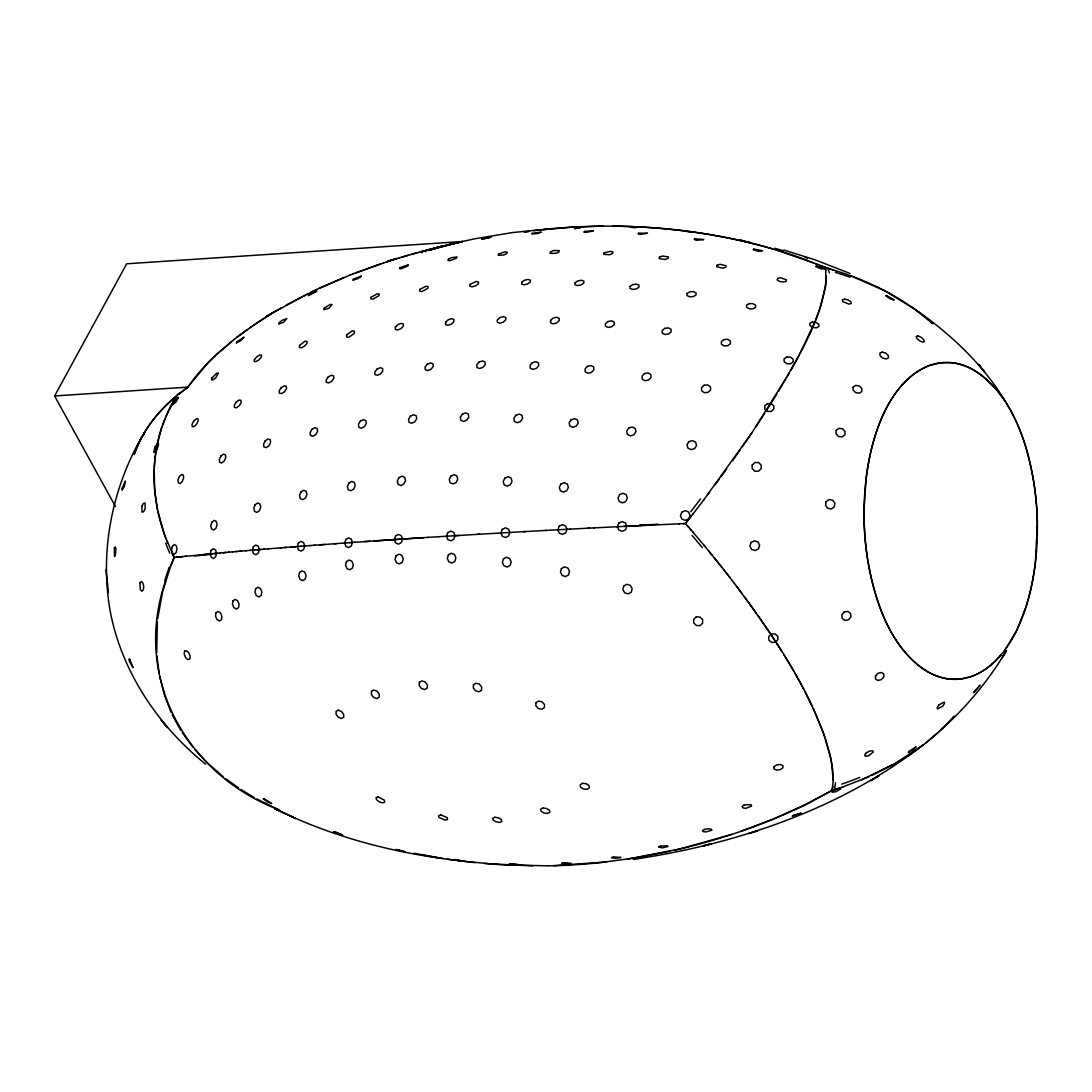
<?xml version="1.0" encoding="UTF-8"?>
<svg xmlns="http://www.w3.org/2000/svg" width="1092" height="1092" viewBox="0 0 1092 1092"><rect width="100%" height="100%" fill="white"/><g stroke="black" fill="none" stroke-linecap="round" stroke-linejoin="round"><path stroke-width="1.5" d="M833.292 780.466L831.34 760.824M154.19 469.383L154.627 489.516L157.535 509.664M154.272 467.704L154.75 461.029M205.555 764.168C158.381 725.839 122.427 672.945 110.497 612.789C99.686 554.34 110.947 493.447 139.23 441.455M157.371 621.512L156.688 652.961M154.914 459.377L156.552 447.788M157.671 618.7L162.585 591.823L170.393 566.83M832.868 786.377L832.131 790.39L803.862 805.336L773.013 819.191L741.372 831.162M156.852 446.137L161.425 428.269L168.291 410.947M165.629 580.889C131.982 677.163 186.541 775.02 279.579 810.059M161.834 427.013C149.577 463.499 152.443 503.958 166.284 539.585M778.582 391.25C798.853 355.35 823.109 318.332 826.412 276.194M820.188 307.548L825.77 285.49L825.757 270.338M1026.03 606.852L1016.611 630.698L1004.681 650.341M819.587 309.295L815.396 320.42M134.207 454.49L134.807 452.811M162.503 425.075L164.878 418.741M134.589 453.412C142.697 430.562 158.217 410.92 176.863 395.673M170.161 567.43L174.16 557.452L171.799 552.634M171.075 565.001L174.16 557.452L164.674 535.244L157.876 511.343M135.422 451.16L138.902 443.011M814.605 322.386L800.299 352.948M165.52 417.171L176.003 396.86M139.667 441.414C148.785 422.754 162.804 406.811 179.006 393.939M169.042 409.404L172.208 403.317M799.057 355.337L790.936 370.215M115.438 506.47L54.6 395.959L126.686 263.786L462.53 241.509L439.107 247.461A612.025 389.871 28.6 0 0 429.293 250.341M172.686 402.47L174.16 399.904M789.434 372.863L751.719 433.046L703.548 500.191M174.461 399.399L175.075 398.389M175.375 397.87L177.86 393.953M776.931 393.953L766.584 410.442M764.796 413.213L755.637 427.19M1006.578 650.545C989.038 679.852 967.239 706.333 941.782 729.115M751.883 432.801L742.328 446.792M740.39 449.576L732.596 460.66M726.74 468.837L720.925 476.849M719 479.484L715.178 484.671M707.712 494.676L709.554 492.219M704.108 499.467L692.71 514.305M693.27 513.595L685.421 523.546L678.774 523.832M689.967 517.813L691.304 516.106M688.711 519.41L685.421 523.546L683.415 523.628M997.911 658.394L1001.35 654.531M954.108 716.243L946.041 724.924M953.889 716.488C937.346 735.339 917.212 750.832 895.508 763.281M905.104 381.777C890.649 396.573 881.517 415.67 875.32 435.203A168.141 91.359 86.2 0 0 864.059 508.995L864.086 518.959A160.77 87.346 86.2 0 0 867.526 558.735C873.846 596.205 885.94 635.585 914.605 662.189A159.036 86.418 86.2 0 0 948.197 678.896A162.749 88.425 86.2 0 0 957.466 679.306A168.127 91.346 86.2 0 0 997.897 658.34M939.598 731.162L925.811 742.929M234.261 339.298L214.96 355.937A161.834 88.384 -28.8 0 0 208.354 362.448L187.073 387.865M178.719 394.157L179.689 393.393M179.429 393.598L180.371 392.861M179.921 393.216L181.873 391.7M180.494 392.765L182.569 391.168M236.827 337.305L247.352 329.497M182.282 391.386L183.279 390.636M923.409 744.799L895.768 763.131L861.67 779.838M183.006 390.84L183.975 390.117M183.388 390.554L184.807 389.503M184.22 389.94L185.517 388.984M184.93 389.421L186.227 388.465M185.64 388.902L186.95 387.947M186.664 388.151L188.152 387.1L54.6 395.959M918.536 748.429C835.912 810.851 734.807 844.266 633.264 859.445M250.054 327.586L272.413 313.049M270.134 314.441L267.868 315.847A223.205 121.894 -28.8 0 0 257.316 322.631L237.1 337.1L218.523 352.634A148.498 81.095 -28.8 0 0 188.001 387.087M274.297 311.766L275.048 311.316M270.256 314.182L266.776 316.27L268.441 315.274M271.567 313.418L281.64 307.63M272.345 313.104L307.999 293.639M874.242 778.582L870.761 780.684L879.033 775.729L875.552 777.818M269.492 314.66L273.382 312.312M286.309 304.996L316.557 289.517M892.874 764.782L871.757 775.457M812.598 800.968L832.131 790.39L843.42 786.731M310.551 292.397L313.554 290.95M316.27 289.653L349.986 275.102M319.028 288.356L344.103 277.45M869.15 776.644L842.614 787.004M349.713 275.211L353.044 273.901M352.539 274.092L383.797 262.831M355.378 273L380.958 263.786M838.683 788.328L840.608 787.687M383.661 262.885L392.833 259.896M421.58 252.784L422.481 252.498M386.718 261.875L389.776 260.879M731.79 834.397L679.92 848.962L627.436 859.131M836.868 788.915L832.131 790.39L833.305 779.988L832.595 768.604L830.029 754.831L825.497 739.079M425.197 251.624L426.098 251.337M392.315 260.073L395.891 258.94M395.14 259.173L399.372 257.862M428.828 250.491L431.572 249.659M398.949 257.999L429.006 249.454L462.53 241.509L460.606 241.946M401.993 257.057L408.094 255.241M433.401 249.113L436.158 248.293M411.152 254.368L417.24 252.634M437.087 248.034L440.799 246.983M441.728 246.724L443.584 246.219M420.27 251.802L462.53 241.509M444.526 245.973L447.338 245.222M448.28 244.977L450.163 244.499M451.105 244.253L456.797 242.847M457.739 242.615L459.65 242.165M674.597 850.204C711.588 841.768 747.897 830.179 782.718 815.096A648.088 541.4 -83.8 0 0 797.733 808.298M445.85 245.263L473.751 238.984L512.544 232.555L552.183 228.569M669.887 851.255L636.349 857.711L602.02 862.434A821.798 686.336 -83.7 0 1 552.525 865.724L548.198 865.806M524.105 232.036L529.006 231.354M524.788 231.941L529.402 231.299M533.92 230.712L538.847 230.125M538.643 230.139L543.789 229.566A821.798 686.336 -83.7 0 1 593.284 226.276C653.698 225.02 714.468 232.023 772.563 248.88M606.347 861.957L553.48 865.697M543.27 229.62L571.034 227.232L603.426 226.126M175.307 557.33L174.16 557.452L220.311 552.962M176.576 557.207L177.969 557.057M179.484 556.906L182.842 556.551M184.698 556.36L186.65 556.169M214.046 553.535L216.98 553.262M219.997 552.989L229.416 552.143M223.068 552.716L226.221 552.429M228.651 552.211L232.869 551.842M232.692 551.856L237.141 551.474M236.022 551.569L241.441 551.091M239.421 551.269L246.382 550.668M245.782 550.723L250.164 550.354M249.945 550.368L254.572 549.986M253.576 550.068L264.769 549.139M257.248 549.754L260.988 549.453M263.5 549.235L268.618 548.826M268.018 548.866L281.763 547.761M280.439 547.87L286.404 547.392M284.48 547.556L301.092 546.246M291.073 547.024L295.782 546.669M300.518 546.3L305.364 545.932M305.282 545.932L310.073 545.563M309.678 545.591L314.892 545.208M314.018 545.263L336.377 543.611M319.738 544.84L324.624 544.471M334.466 543.748L345.577 542.942M344.417 543.024L350.232 542.615M349.426 542.669L354.914 542.274M354.463 542.315L428.542 537.346M364.632 541.591L369.765 541.236M427.914 537.387L438.807 536.691M438.711 536.704L479.702 534.206M454.04 535.749L459.172 535.435M477.668 534.329L525.662 531.545M523.273 531.681L546.519 530.398M545.754 530.439L570.338 529.115M587.892 528.2L594.13 527.886M570.065 529.129L589.448 528.118M593.871 527.9L617.949 526.685M616.789 526.74L679.224 523.819M580.343 228.051L574.556 228.433L575.252 228.87M547.583 865.819L500.696 864.741L458.681 860.783M612.68 226.126C654.258 226.535 695.836 230.903 736.472 239.721A757.916 632.951 -83.8 0 1 772.385 248.84L776.835 250.15M532.814 865.86L484.466 863.554M630.357 227.232L635.872 227.778M475.047 862.666L447.433 859.227M747.856 242.219L749.863 242.479L740.54 240.117L746.669 241.96M684.315 231.04L691.004 232.132M284.957 813.458L274.597 808.544C333.551 837.741 398.28 854.34 463.568 861.042L454.095 859.513L457.876 860.469M443.011 858.558L413.977 853.275M438.493 857.834L421.048 854.708M774.556 248.225L783.005 250.628M829.729 269.001L807.643 260.66M831.558 269.519L833.496 270.093M836.185 270.912L819.683 265.438M776.18 249.959L813.049 262.749M783.947 250.068L815.478 259.964L850.081 273.478M835.53 270.707C865.779 279.934 894.785 293.844 919.914 313.145M805.077 257.303L807.37 258.094M850.832 275.826L885.53 291.168L913.84 308.64M815.396 263.691L817.621 264.592M278.173 809.459L256.757 798.934M274.597 808.544L295.727 818.522L285.667 813.745M254.095 797.447L240.977 789.516M238.411 787.823L225.894 778.855M911.356 306.77C965.56 343.338 1015.069 395.522 1029.592 461.152A159.446 86.637 86.2 0 1 1037.127 516.066M916.789 310.797L928.132 319.792M922.331 315.042L924.733 316.967M223.478 776.958L207.344 762.83L194.895 749.535M927.094 318.919L931.749 322.932M930.862 322.154L932.636 323.737M686.472 524.72L685.421 523.546L693.42 532.719M687.591 526.003L688.82 527.395M690.117 528.883L691.495 530.48M692.956 532.173L704.749 546.137M703.944 545.181L724.556 570.666M708.49 550.668L712.325 555.364M714.264 557.753L722.167 567.649M192.97 747.228L182.323 732.773M724.173 570.188L732.254 580.589M726.194 572.754L730.234 577.955M732.077 580.371L734.561 583.606M734.274 583.237C769.86 630.917 804.681 680.616 824.815 737.073M736.308 585.913L742.369 593.993M744.389 596.71L756.292 613.199M1004.449 400.218L997.665 391.032L986.758 379.552A159.063 86.432 86.2 0 0 952.988 362.872A162.776 88.438 86.2 0 0 943.857 362.503M758.23 615.956L769.642 632.609M771.484 635.38L782.159 651.91M783.865 654.64L793.584 670.802M180.712 730.275L172.181 714.769M795.112 673.45L803.63 688.956M804.954 691.482L812.189 706.155M813.281 708.517L823.914 734.479L830.998 759.186M170.953 712.093L164.646 695.713L159.596 675.962M166.912 541.222L167.567 542.874M825.566 269.547L824.951 267.704L825.798 270.557M871.812 580.48C880.521 615.424 895.959 652.702 928.2 672.017A160.428 87.169 86.2 0 0 949.917 679.128L960.796 679.006L971.484 676.453A169.383 92.028 86.2 0 0 996.327 660.032C1012.748 643.229 1022.235 621.02 1028.432 598.675A169.601 92.151 86.2 0 0 1035.434 562.134L1037.345 522.85A160.742 87.333 86.2 0 0 1033.919 483.073C1026.671 440.745 1011.861 393.57 973.245 369.792A160.428 87.169 86.2 0 0 951.528 362.667L940.635 362.79L929.961 365.342A169.41 92.042 86.2 0 0 905.104 381.777M159.063 673.109L156.893 655.855M106.033 569.615L108.422 592.628M835.421 272.386A310.196 252.593 -11.4 0 1 850.013 277.204M827.681 268.345A317.444 62.217 -50.4 0 1 829.374 272.823M700.545 498.921A318.891 63.923 -52.2 0 1 690.745 511.684M859.759 777.449A317.444 231.736 5.6 0 1 841.645 784.152M835.448 782.691A310.196 81.313 49.6 0 1 834.616 788.219M692.082 535.462A310.196 81.968 51.4 0 1 702.252 547.529M194.485 555.965A662.257 31.19 -2.1 0 1 209.992 554.477M204.559 554.463A648.088 31.381 -2 0 1 212.558 553.712M623.791 526.358A648.088 31.613 -2 0 1 642.082 525.484M639.653 525.115A662.257 31.886 -2 0 1 658.34 524.242M812.639 801.118A662.257 553.125 -83.8 0 1 797.774 808.435M164.796 580.753A310.196 259.132 -10.4 0 1 169.246 567.226M776.862 250.027A656.06 548.075 -83.5 0 1 807.684 260.497M169.779 553.139A302.061 230.767 1.5 0 1 165.766 543.243M373.969 540.95A821.798 39.339 -2 0 1 423.478 537.66M943.857 362.476A168.154 91.359 86.2 0 0 903.412 383.606C887.946 400.136 879.033 421.594 872.999 443.12A169.574 92.138 86.2 0 0 866.011 479.675L864.072 508.995A162.776 88.438 86.2 0 0 864.318 526.235A159.446 86.637 86.2 0 0 871.798 580.48M1037.141 516.066A162.749 88.425 86.2 0 1 1037.373 532.5A168.141 91.359 86.2 0 1 1026.002 606.824M853.139 387.1L853.139 390.09L855.678 392.615L859.281 393.216L861.834 391.523L861.834 388.534L859.281 386.008L855.678 385.408L853.139 387.1M550.586 320.393L550.573 322.768L553.084 323.86L556.647 323L559.172 320.72L559.2 318.332L556.688 317.253L553.125 318.1L550.586 320.393M773.969 766.761L773.955 768.891L776.562 770.078L780.248 769.614L782.882 767.799L782.896 765.669L780.289 764.482L776.589 764.946L773.969 766.761M752.224 465.055L752.17 468.645L754.777 471.184L758.503 471.212L761.179 468.7L761.233 465.11L758.626 462.571L754.9 462.544L752.224 465.055M497.379 319.97L497.324 322.29L499.767 323.218L503.262 322.208L505.773 319.847L505.814 317.54L503.371 316.612L499.877 317.622L497.379 319.97M875.525 676.016L875.47 678.965L877.859 680.452L881.312 679.606L883.783 676.917L883.837 673.969L881.435 672.481L877.995 673.327L875.525 676.016M687.086 293.475L687.032 295.536L689.639 296.819L693.365 296.574L696.027 294.936L696.068 292.888L693.461 291.605L689.748 291.851L687.086 293.475M445.659 322.249L445.591 324.515L447.952 325.293L451.365 324.133L453.835 321.717L453.917 319.451L451.556 318.673L448.13 319.833L445.659 322.249M535.94 702.702L535.831 705.773L538.26 708.476L541.809 709.24L544.376 707.616L544.485 704.545L542.055 701.842L538.52 701.078L535.94 702.702M122.181 488.288L122.113 490.172L124.338 486.377L125.389 481.04L122.181 488.288M371.485 691.345L371.376 694.416L373.56 697.406L376.781 698.58L379.129 697.228L379.238 694.171L377.054 691.181L373.833 690.008L371.485 691.345M395.413 327.177L395.304 329.375L397.57 329.989L400.9 328.692L403.344 326.208L403.453 324.01L401.173 323.382L397.843 324.693L395.413 327.177M630.125 286.35L630.016 288.356L632.541 289.435L636.226 288.97L638.902 287.223L639.011 285.217L636.486 284.138L632.8 284.616L630.125 286.35M836.226 430.371L836.035 433.742L838.492 436.472L842.137 436.964L844.867 434.93L845.058 431.558L842.601 428.828L838.956 428.337L836.226 430.371M419.383 682.336L419.192 685.476L421.389 688.465L424.692 689.543L427.177 688.083L427.368 684.93L425.157 681.954L421.853 680.876L419.383 682.336M473.478 684.78L473.273 687.933L475.552 690.84L478.965 691.796L481.531 690.24L481.722 687.086L479.443 684.179L476.03 683.223L473.478 684.78M346.683 334.807L346.519 336.937L348.689 337.414L354.313 333.401L354.477 331.272L352.293 330.808L346.683 334.807M139.885 582.951L140.418 589.844L142.015 591.209L143.366 589.721L143.721 586.254L142.834 582.841L141.25 581.476L139.885 582.951M299.59 345.427L299.385 347.488L301.433 347.788L304.545 346.15L306.879 343.543L307.084 341.482L305.037 341.182L299.59 345.427M215.957 612.803L215.561 616.175L217.021 619.56L219.478 620.979L221.499 619.587L221.894 616.216L220.434 612.83L217.977 611.424L215.957 612.803M575.17 282.691L574.938 284.657L577.327 285.599L580.958 284.985L583.688 283.169L583.933 281.204L581.531 280.262L577.9 280.876L575.17 282.691M521.853 282.159L521.594 284.056L523.942 284.835L527.518 284.029L530.221 282.105L530.466 280.207L528.118 279.429L524.556 280.235L521.853 282.159M254.463 359.514L254.19 361.507L256.074 361.602L259.022 359.773L261.288 357.084L261.561 355.105L259.678 354.996L256.743 356.825L254.463 359.514M184.603 651.214L184.207 654.04L185.558 657.52L187.865 659.609L189.776 659.09L190.172 656.278L188.82 652.798L186.514 650.709L184.603 651.214M826.084 501.651L825.538 505.296L827.722 508.326L831.367 508.968L834.329 506.838L834.875 503.194L832.677 500.163L829.046 499.522L826.084 501.651M232.992 600.859L232.473 604.285L233.879 607.671L236.391 609.036L238.547 607.575L239.066 604.149L237.647 600.764L235.135 599.399L232.992 600.859M470.092 284.411L469.819 286.254L472.099 286.855L475.593 285.872L478.269 283.879L478.542 282.036L476.262 281.436L470.092 284.411M141.933 506.197L141.987 512.107L143.584 511.725L145.154 508.899L145.1 503.002L143.502 503.371L141.933 506.197M419.86 289.421L419.546 291.182L421.744 291.605L427.818 288.397L428.132 286.636L425.935 286.213L419.86 289.421M255.624 588.752L254.982 592.219L256.347 595.604L258.94 596.914L261.22 595.386L261.862 591.919L260.483 588.533L257.903 587.223L255.624 588.752M114.401 547.815L114.401 556.524L115.302 555.582L115.929 548.757L115.302 546.874L114.401 547.815M211.834 378.078L211.466 379.948L213.131 379.825L215.834 377.75L218.386 373.082L216.735 373.205L211.834 378.078M371.198 297.256L370.843 298.921L372.945 299.167L378.897 295.714L379.252 294.048L377.149 293.816L371.198 297.256M299.522 572.44L298.717 575.948L300.054 579.32L302.771 580.575L305.255 578.992L306.074 575.484L304.723 572.112L302.006 570.843L299.522 572.44M172.399 546.287L171.567 549.836L172.318 553.139L174.229 554.245L176.167 552.497L177 548.935L176.235 545.645L174.338 544.539L172.399 546.287M623.682 586.09L622.85 589.625L624.733 592.847L628.241 593.871L631.326 592.082L632.159 588.547L630.261 585.326L626.753 584.302L623.682 586.09M211.111 550.395L210.237 553.944L211.206 557.275L213.445 558.462L215.643 556.797L216.516 553.248L215.547 549.918L213.309 548.73L211.111 550.395M346.451 561.643L345.522 565.165L346.874 568.536L349.713 569.778L352.375 568.168L353.303 564.646L351.938 561.274L349.112 560.032L346.451 561.643M974.255 691.645L973.955 692.778L980.07 685.23L974.255 691.645M253.385 546.669L252.429 550.204L253.48 553.548L255.924 554.736L258.326 553.084L259.295 549.549L258.231 546.205L255.787 545.004L253.385 546.669M561.424 568.577L560.455 572.112L562.148 575.429L565.519 576.576L568.577 574.883L569.546 571.348L567.854 568.031L564.482 566.885L561.424 568.577M396.055 555.773L395.058 559.295L396.451 562.667L399.413 563.909L402.225 562.284L403.221 558.763L401.829 555.391L398.853 554.149L396.055 555.773M503.385 558.927L502.361 562.462L503.931 565.82L507.166 567.021L510.169 565.383L511.192 561.848L509.636 558.503L506.401 557.289L503.385 558.927M298.375 543.038L297.352 546.573L298.471 549.918L301.092 551.119L303.672 549.481L304.695 545.945L303.576 542.601L300.955 541.386L298.375 543.038M448.375 554.886L447.338 558.408L448.798 561.779L451.911 563.008L454.845 561.384L455.869 557.848L454.408 554.49L451.296 553.262L448.375 554.886M172.905 403.098L172.386 404.845L176.017 401.993L178.569 397.324L172.905 403.098M659.541 257.111L659.09 258.586L665.096 259.486L668.031 258.394L668.468 256.92L662.462 256.019L659.541 257.111M604.094 252.866L603.658 254.313L609.623 254.75L612.53 253.494L612.953 252.061L610.674 251.283L604.094 252.866M211.875 522.153L210.783 525.689L211.52 528.938L213.677 529.975L215.97 528.214L217.076 524.665L216.325 521.43L214.168 520.379L211.875 522.153M345.768 539.503L344.676 543.024L345.864 546.382L348.635 547.597L351.351 545.973L352.443 542.437L351.255 539.079L348.498 537.865L345.768 539.503M717.157 265.206L716.693 266.707L722.699 268.154L725.648 267.253L726.112 265.752L720.106 264.319L717.157 265.206M550.505 251.911L550.068 253.303L555.951 253.33L558.831 251.952L559.268 250.559L553.385 250.532L550.505 251.911M751.078 542.492L749.917 546.055L751.61 549.385L755.173 550.532L758.503 548.839L759.65 545.29L757.957 541.96L754.408 540.799L751.078 542.492M324.31 308.094L323.778 309.691L328.91 308.326L332.077 304.559L330.18 304.463L324.31 308.094M395.495 536.049L394.348 539.571L395.591 542.929L398.498 544.157L401.378 542.547L402.525 539.025L401.283 535.667L398.362 534.425L395.495 536.049M447.693 532.691L446.492 536.199L447.788 539.571L450.819 540.813L453.822 539.216L455.023 535.708L453.726 532.336L450.682 531.081L447.693 532.691M498.635 254.054L498.17 255.378L503.958 254.982L506.811 253.508L507.261 252.184L505.064 251.802L498.635 254.054M777.709 278.378L777.19 279.866L779.415 281.381L783.087 282.023L786.049 281.422L786.568 279.934L780.671 277.777L777.709 278.378M502.238 529.415L500.996 532.923L502.334 536.308L505.473 537.564L508.585 535.981L509.827 532.473L508.49 529.101L505.35 527.832L502.238 529.415M255.105 504.695L253.822 508.203L254.572 511.411L256.893 512.448L259.446 510.715L260.729 507.207L259.978 503.999L257.657 502.962L255.105 504.695M559.172 526.248L557.875 529.743L559.254 533.128L562.503 534.411L565.711 532.841L566.994 529.333L565.615 525.948L562.366 524.679L559.172 526.248M618.782 523.164L617.458 526.658L618.877 530.043L622.222 531.354L625.511 529.797L626.835 526.303L625.416 522.918L622.085 521.621L618.782 523.164M179.388 476.494L178.01 479.975L178.269 482.882L180.016 483.524L182.227 481.517L183.62 478.05L183.36 475.143L181.613 474.501L179.388 476.494M448.471 259.268L447.979 260.497L450.122 260.674L456.47 258.149L456.947 256.934L451.296 257.726L448.471 259.268M300.955 491.946L299.536 495.399L300.286 498.607L302.771 499.672L305.514 497.979L306.92 494.526L306.17 491.318L303.699 490.253L300.955 491.946M155.05 446.928L153.713 452.388L155.201 452.061L157.248 449.454L158.572 443.994L157.084 444.335L155.05 446.928M681.872 512.107L680.425 515.547L681.79 518.959L685.175 520.352L688.602 518.891L690.035 515.451L688.67 512.039L685.285 510.647L681.872 512.107M279.402 322.577L278.747 324.065L283.524 322.304L286.814 318.577L282.023 320.352L279.402 322.577M348.921 483.033L347.42 486.459L348.198 489.666L350.805 490.786L353.699 489.148L355.214 485.735L354.436 482.527L351.829 481.408L348.921 483.033M619.56 494.676L618.017 498.075L619.205 501.46L622.44 502.866L625.825 501.446L627.381 498.061L626.18 494.676L622.945 493.27L619.56 494.676M398.88 477.736L397.311 481.122L398.13 484.357L400.86 485.53L403.903 483.974L405.487 480.589L404.668 477.354L401.924 476.18L398.88 477.736M220.898 456.033L219.315 459.404L219.601 462.285L221.621 462.981L224.16 461.097L225.757 457.725L225.457 454.845L223.45 454.149L220.898 456.033M560.906 484.029L559.309 487.401L560.373 490.745L563.472 492.11L566.803 490.704L568.4 487.332L567.335 483.988L564.236 482.623L560.906 484.029M450.86 476.126L449.249 479.497L450.136 482.76L452.989 484.002L456.156 482.5L457.766 479.142L456.879 475.88L454.026 474.624L450.86 476.126M400.027 267.595L399.508 268.687L401.569 268.646L407.821 265.888L408.34 264.796L400.027 267.595M504.832 478.146L503.207 481.504L504.163 484.807L507.152 486.117L510.401 484.671L512.025 481.313L511.07 478.009L508.08 476.699L504.832 478.146M140.431 439.38L139.653 440.95L144.608 432.582L140.431 439.38M1001.978 657.848L1001.2 659.418L1006.155 651.05L1001.978 657.848M193.721 421.103L192.055 424.31L192.165 426.576L193.994 426.576L196.464 424.31L198.13 421.103L198.021 418.837L196.191 418.837L193.721 421.103M265.315 440.718L263.595 444.007L263.923 446.887L266.12 447.665L268.891 445.891L270.611 442.601L270.284 439.735L268.086 438.943L265.315 440.718M311.916 429.306L310.087 432.528L310.456 435.408L312.79 436.281L315.738 434.616L317.554 431.395L317.199 428.501L314.865 427.641L311.916 429.306M908.858 751.473L908.244 752.552L912.926 749.986L916.092 746.792L908.858 751.473M236.2 402.088L234.343 405.187L234.48 407.548L236.514 407.794L239.257 405.787L241.114 402.689L240.991 400.314L238.957 400.068L236.2 402.088M237.1 341.7L236.268 343.079L240.581 340.813L244.007 337.128L237.1 341.7M360.346 421.198L358.449 424.351L358.845 427.259L361.302 428.214L364.387 426.672L366.298 423.505L365.888 420.597L363.431 419.642L360.346 421.198M353.439 279.265L352.853 280.207L358.176 278.556L361.548 275.976L353.439 279.265M410.483 416.161L408.531 419.273L408.968 422.222L411.548 423.273L414.755 421.84L416.707 418.727L416.27 415.779L413.691 414.714L410.483 416.161M688.984 441.605L687.032 444.662L687.851 447.979L690.977 449.631L694.567 448.635L696.532 445.577L695.7 442.246L692.587 440.608L688.984 441.605M462.325 414.196L460.333 417.267L460.81 420.27L463.499 421.444L466.803 420.092L468.796 417.035L468.318 414.032L465.629 412.858L462.325 414.196M281.245 387.687L279.252 390.69L279.388 393.134L281.572 393.584L284.521 391.769L286.514 388.766L286.377 386.322L284.193 385.885L281.245 387.687M515.847 415.329L513.841 418.373L514.387 421.43L517.185 422.713L520.57 421.471L522.59 418.427L522.031 415.37L519.246 414.086L515.847 415.329M628.678 428.105L626.672 431.135L627.381 434.357L630.384 435.872L633.933 434.793L635.926 431.763L635.23 428.542L632.227 427.027L628.678 428.105M571.198 419.765L569.178 422.795L569.806 425.935L572.699 427.327L576.167 426.18L578.187 423.136L577.559 420.01L574.665 418.618L571.198 419.765M939.038 704.831L937.223 707.493L937.523 708.995L942.669 706.21L944.498 703.548L944.198 702.047L939.038 704.831M328.351 376.836L326.221 379.743L326.29 382.268L328.542 382.951L331.64 381.367L333.77 378.46L333.702 375.921L331.449 375.252L328.351 376.836M377.04 369.137L374.843 371.976L374.965 374.542L377.327 375.348L380.535 373.901L382.732 371.062L382.623 368.495L380.262 367.69L377.04 369.137M844.143 611.998L841.836 614.905L842.178 618.413L844.976 620.447L848.58 619.833L850.886 616.912L850.545 613.417L847.747 611.37L844.143 611.998M866.366 752.811L864.632 754.968L865.478 756.251L868.413 755.923L873.436 752.006L872.59 750.723L869.669 751.05L866.366 752.811M427.286 364.25L425.047 367.021L425.197 369.642L427.654 370.57L430.971 369.26L433.224 366.489L433.06 363.868L430.603 362.94L427.286 364.25M479.047 362.094L476.767 364.824L476.958 367.513L479.511 368.564L482.923 367.39L485.203 364.66L484.998 361.971L482.459 360.92L479.047 362.094M638.615 233.183L638.015 233.92L640.185 234.452L647.515 233.238L638.615 233.183M532.35 362.749L530.057 365.438L530.289 368.195L532.923 369.383L536.418 368.332L538.711 365.643L538.479 362.899L535.844 361.698L532.35 362.749M584.52 231.422L583.92 232.118L586.09 232.446L593.393 230.849L584.52 231.422M694.881 238.807L694.253 239.53L696.409 240.254L703.753 239.558L694.881 238.807M309.022 294.895L308.367 295.632L316.885 291.059L309.022 294.895M942.123 728.487L941.031 729.715L948.197 723.122L942.123 728.487M587.469 366.352L585.066 368.959L585.244 371.826L587.878 373.259L591.455 372.44L593.857 369.833L593.693 366.967L591.045 365.533L587.469 366.352M644.498 373.546L642.028 376.085L642.192 379.06L644.867 380.712L648.512 380.084L650.982 377.545L650.818 374.583L648.129 372.932L644.498 373.546M771.266 634.083L768.741 636.677L768.904 640.144L771.662 642.451L775.388 642.26L777.913 639.666L777.75 636.199L775.006 633.892L771.266 634.083M532.459 233.306L531.845 233.92L537.619 233.538L541.236 232.132L532.459 233.306M753.794 249.099L753.125 249.768L758.858 251.392L762.571 250.71L753.794 249.099M704.067 385.271L701.528 387.715L701.651 390.8L704.354 392.724L708.053 392.356L710.592 389.912L710.469 386.827L707.766 384.903L704.067 385.271M696.287 616.884L693.679 619.314L693.679 622.877L696.314 625.498L700.013 625.634L702.634 623.218L702.62 619.655L699.999 617.035L696.287 616.884M767.417 403.617L764.782 405.91L764.796 409.159L767.458 411.438L771.198 411.438L773.818 409.131L773.805 405.883L771.157 403.603L767.417 403.617M607.985 321.526L605.432 323.737L605.446 326.194L608.012 327.45L611.643 326.767L614.209 324.556L614.195 322.099L611.616 320.843L607.985 321.526M833.728 790.553L831.927 792.041L835.68 791.877L840.84 788.82L837.086 788.984L833.728 790.553M664.769 328.364L662.189 330.494L662.216 333.033L664.851 334.493L668.536 334.015L671.116 331.886L671.075 329.347L668.454 327.887L664.769 328.364M482.432 238.875L481.804 239.366L491.127 237.155L482.432 238.875M723.969 339.544L721.375 341.564L721.416 344.212L724.092 345.932L727.818 345.7L730.425 343.68L730.371 341.032L727.695 339.312L723.969 339.544M816.502 266.011L815.765 266.584L821.239 268.932L824.992 268.769L816.502 266.011M744.266 804.9L742.164 806.428L742.819 807.862L745.863 808.339L751.61 806.046L750.941 804.613L744.266 804.9M786.704 356.988L784.111 358.872L784.165 361.657L786.841 363.718L790.567 363.841L793.161 361.957L793.106 359.159L790.444 357.111L786.704 356.988M582.541 783.346L580.207 784.766L580.548 787.1L583.374 788.984L587.032 789.311L589.366 787.905L589.025 785.571L586.199 783.687L582.541 783.346M749.194 303.617L746.573 305.105L746.614 307.248L749.289 308.777L753.016 308.804L755.637 307.302L755.596 305.173L752.934 303.644L749.194 303.617M704.531 829.442L702.443 830.616L703.139 831.64L706.196 831.927L711.929 830.125L711.247 829.101L708.176 828.814L704.531 829.442M794.116 815.123L792.219 816.161L801.255 813.131L794.116 815.123M338.274 710.196L336.063 711.37L336.09 714.277L338.343 717.212L341.496 718.44L343.721 717.267L343.693 714.359L341.441 711.438L338.274 710.196M812.339 321.99L809.827 323.314L809.977 325.566L812.68 327.45L816.366 327.846L818.877 326.522L818.727 324.256L816.024 322.386L812.339 321.99M434.425 248.061L433.756 248.403L442.997 245.864L434.425 248.061M703.48 845.795L702.811 846.136L712.052 843.597L703.48 845.795M542.901 808.08L540.649 809.24L541.1 811.288L543.98 813.021L547.611 813.417L549.863 812.257L549.413 810.223L546.532 808.489L542.901 808.08M882.104 352.115L879.838 353.248L880.111 355.733L882.732 358.108L886.199 358.981L888.465 357.835L888.192 355.364L885.571 352.989L882.104 352.115M494.908 817.253L492.71 818.208L493.202 820.106L496.082 821.853L499.672 822.426L501.856 821.471L501.378 819.573L498.498 817.826L494.908 817.253M660.551 846.041L658.462 846.914L662.23 847.87L667.976 846.532L667.294 845.781L660.551 846.041M440.704 814.864L438.575 815.656L439.066 817.539L445.413 820.201L447.556 819.409L447.065 817.526L440.704 814.864M389.83 260.592L387.851 261.275L396.997 258.476L389.83 260.592M750.791 832.841L748.812 833.524L757.957 830.725L750.791 832.841M378.16 796.901L376.085 797.624L376.535 799.672L379.252 801.842L382.637 802.879L384.725 802.156L384.275 800.108L378.16 796.901M844.566 299.194L842.314 299.85L842.683 301.556L849.03 304.136L851.282 303.48L850.914 301.761L848.129 299.986L844.566 299.194M917.894 335.94L916.188 336.432L916.884 338.452L919.587 340.8L922.713 342.124L924.419 341.619L923.723 339.612L921.02 337.251L917.894 335.94M613.527 856.988L611.424 857.589L615.206 858.339L620.979 857.466L613.527 856.988M886.527 295.536L885.639 295.727L890.458 298.99L894.225 299.959L886.527 295.536M563.8 862.912L561.697 863.253L571.252 863.567L563.8 862.912M511.343 863.772L509.241 863.868L518.768 864.741L511.343 863.772M264.441 798.907L263.227 798.784L267.485 801.978L271.69 803.562L264.441 798.907M397.952 849.781L395.946 849.521L405.268 851.883L397.952 849.781M335.49 832.008L333.592 831.626L342.629 835.08L335.49 832.008M129.811 659.377L128.979 659.049L129.334 661.247L133.033 667.676L129.811 659.377M979.838 365.97L978.432 364.428L984.588 371.744L979.838 365.97M162.626 721.798L161.22 720.256L167.376 727.572L162.626 721.798"/></g></svg>
